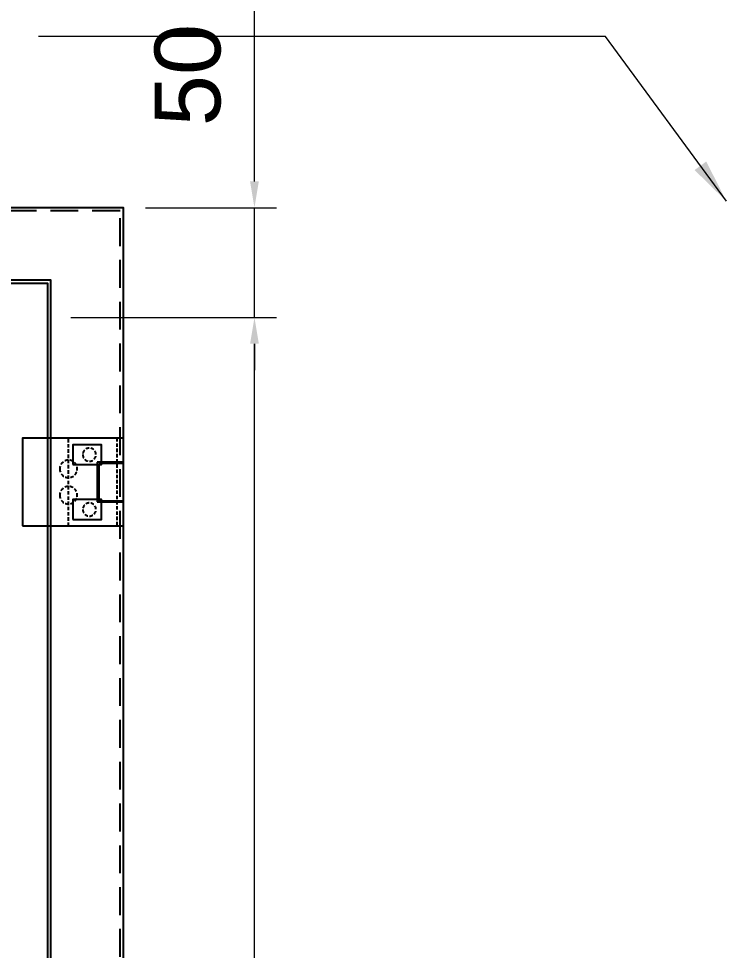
# Model space of a CAD drawing. Header units: millimetres. Extents: x 0 to 4548, y 0 to 3216.
# Drawn here: x 2930 to 3252.5, y 2168.9 to 2593.3 of the extents above; entities that cross this region are included whole.
import ezdxf

# ---------------------------------------------------------------- set-up
doc = ezdxf.new("R2010")
doc.units = ezdxf.units.MM
doc.linetypes.add('HIDDEN2', pattern=[4.7625, 3.175, -1.5875])
doc.linetypes.add('HIDDENX2', pattern=[19.05, 12.7, -6.35])
doc.layers.add('DIM', color=253, linetype='Continuous')
doc.layers.add('ME-DIM', color=8, linetype='Continuous', lineweight=13)
doc.styles.add('Arial', font='arial.ttf')
doc.styles.add('TEXT-ELECTRICAL', font='txt')
doc.dimstyles.new('ME DIM 1-20', dxfattribs={"dimscale": 20, "dimtxt": 2, "dimasz": 1, "dimexe": 0.5, "dimexo": 0.5, "dimgap": 0.5, "dimtad": 1, "dimdec": 0, "dimtxsty": 'TEXT-ELECTRICAL', "dimblk": 'OBLIQUE', "dimcen": 0, "dimdle": 0.5, "dimclrd": 256, "dimclre": 256, "dimclrt": 256, "dimazin": 3, "dimtfac": 1, "dimtdec": 0, "dimtix": 1, "dimtmove": 0, "dimatfit": 3, "dimlwd": -1, "dimlwe": -1})
doc.dimstyles.new('Thiện Dim-30', dxfattribs={"dimtxt": 30, "dimasz": 12, "dimexe": 10, "dimexo": 10, "dimgap": 15, "dimtad": 1, "dimdec": 0, "dimtxsty": 'Arial', "dimcen": 10, "dimclrd": 5, "dimclre": 5, "dimclrt": 3, "dimazin": 3, "dimtfac": 1, "dimtdec": 0, "dimtmove": 0, "dimatfit": 3, "dimldrblk": 'ARCHTICK', "dimlwd": 9, "dimlwe": 9})

# ---------------------------------------------------------------- blocks, each defined once
blk = doc.blocks.new('HL044-1.3-C')
at = {"color": 1, "linetype": 'HIDDEN2', "ltscale": 0.5}
for p, q in [((-25, 40), (-25, 0)), ((-3, 0), (-3, 40))]:
    blk.add_line(p, q, dxfattribs=at)
at = {"color": 1}
for p, q in [((-12, 29), (0, 29)), ((-12, 11), (-12, 29)), ((-11, 28.5), (0, 28.5)), ((-11, 28.5), (-11, 11.5)), ((0, 11), (-12, 11)), ((0, 11.5), (-11, 11.5))]:
    blk.add_line(p, q, dxfattribs=at)
blk.add_lwpolyline([(-46, 40), (0, 40), (0, 0), (-46, 0)], close=True, dxfattribs=at)
at = {"color": 1, "linetype": 'HIDDEN2', "ltscale": 0.5}
for centre, radius in [((-15.5, 32.5), 3), ((-25, 26), 4), ((-25, 14), 4), ((-15.5, 7.5), 3)]:
    blk.add_circle(centre, radius, dxfattribs=at)
blk = doc.blocks.new('_Oblique')
at = {"color": 0, "linetype": 'ByBlock', "lineweight": -2}
blk.add_line((-0.5, -0.5), (0.5, 0.5), dxfattribs=at)
blk = doc.blocks.new('*D17')
at = {"layer": 'Defpoints', "color": 0, "transparency": 16777216}
for p in [(2943.88, 2457.21), (3037.49, 2457.21), (2943.88, 1757.21)]:
    blk.add_point(p, dxfattribs=at)
at = {"layer": 'DIM', "color": 5, "lineweight": 9, "transparency": 16777216}
for p, q in [((2953.88, 2457.21), (3047.49, 2457.21)), ((3037.49, 1769.21), (3037.49, 2445.21)), ((2953.88, 1757.21), (3047.49, 1757.21))]:
    blk.add_line(p, q, dxfattribs=at)
at = {"layer": 'DIM', "color": 5, "transparency": 16777216}
for points in [[(3035.49, 2445.21), (3039.49, 2445.21), (3037.49, 2457.21)], [(3035.49, 1769.21), (3039.49, 1769.21), (3037.49, 1757.21)]]:
    blk.add_solid(points, dxfattribs=at)
at = {"layer": 'DIM', "color": 3, "transparency": 16777216, "insert": (3007.17, 2107.21), "char_height": 30, "attachment_point": 5, "rotation": 90, "style": 'Arial'}
blk.add_mtext('700', dxfattribs=at)
blk = doc.blocks.new('_ArchTick')
at = {"color": 0, "const_width": 0.15}
blk.add_lwpolyline([(-0.5, -0.5), (0.5, 0.5)], dxfattribs=at)
blk = doc.blocks.new('*D18')
at = {"layer": 'Defpoints', "color": 0, "transparency": 16777216}
for p in [(2977.78, 2507.21), (3037.49, 2507.21), (2943.88, 2457.21)]:
    blk.add_point(p, dxfattribs=at)
at = {"layer": 'DIM', "color": 5, "lineweight": 9, "transparency": 16777216}
for p, q in [((3037.49, 2519.21), (3037.49, 2604.08)), ((2987.78, 2507.21), (3047.49, 2507.21)), ((3037.49, 2457.21), (3037.49, 2507.21)), ((2953.88, 2457.21), (3047.49, 2457.21)), ((3037.49, 2445.21), (3037.49, 2433.21))]:
    blk.add_line(p, q, dxfattribs=at)
at = {"layer": 'DIM', "color": 5, "transparency": 16777216}
for points in [[(3035.49, 2519.21), (3039.49, 2519.21), (3037.49, 2507.21)], [(3035.49, 2445.21), (3039.49, 2445.21), (3037.49, 2457.21)]]:
    blk.add_solid(points, dxfattribs=at)
at = {"layer": 'DIM', "color": 3, "transparency": 16777216, "insert": (3007.17, 2567.65), "char_height": 30, "attachment_point": 5, "rotation": 90, "style": 'Arial'}
blk.add_mtext('50', dxfattribs=at)

msp = doc.modelspace()

# ---------------------------------------------------------------- linework, layer by layer
at = {"color": 7}
for points in [[(2327.78, 1707.21), (2977.78, 1707.21), (2977.78, 2507.21), (2327.78, 2507.21)], [(2360.78, 1739.61), (2944.78, 1739.61), (2944.78, 2474.21), (2360.78, 2474.21)]]:
    msp.add_lwpolyline(points, close=True, dxfattribs=at)
at = {"color": 7, "linetype": 'HIDDENX2'}
msp.add_lwpolyline([(2329.28, 1708.71), (2976.28, 1708.71), (2976.28, 2505.71), (2329.28, 2505.71)], close=True, dxfattribs=at)
at = {"color": 3}
msp.add_lwpolyline([(2362.28, 1741.11), (2943.28, 1741.11), (2943.28, 2472.71), (2362.28, 2472.71)], close=True, dxfattribs=at)
at = {"color": 2}
for points in [[(2954.78, 2390.21), (2967.78, 2390.21), (2967.78, 2399.21), (2954.78, 2399.21)], [(2954.78, 2365.21), (2967.78, 2365.21), (2967.78, 2374.21), (2954.78, 2374.21)]]:
    msp.add_lwpolyline(points, close=True, dxfattribs=at)

# ---------------------------------------------------------------- block references
at = {"color": 7, "xscale": -1, "rotation": 180}
msp.add_blockref('HL044-1.3-C', (2977.78, 2402.21), dxfattribs=at)

# ---------------------------------------------------------------- dimensions: what is measured, and where the dimension line sits
at = {"layer": 'DIM', "color": 2}
for base, p1, p2, picture, middle in [((3037.49, 2507.21), (2943.88, 2457.21), (2977.78, 2507.21), '*D18', (3007.17, 2567.65)), ((3037.49, 2457.21), (2943.88, 1757.21), (2943.88, 2457.21), '*D17', (3007.17, 2107.21))]:
    dim = msp.add_linear_dim(base=base, p1=p1, p2=p2, angle=90, dimstyle='Thiện Dim-30', dxfattribs=at)
    dim.commit()
    dim.dimension.update_dxf_attribs({"geometry": picture, "text_midpoint": middle})

# ---------------------------------------------------------------- leaders
at = {"layer": 'ME-DIM'}
msp.add_leader([(3252.53, 2510.18), (3197.5, 2585.2), (2939.15, 2585.2)], dimstyle='ME DIM 1-20', dxfattribs=at)

doc.saveas('drawing.dxf')
